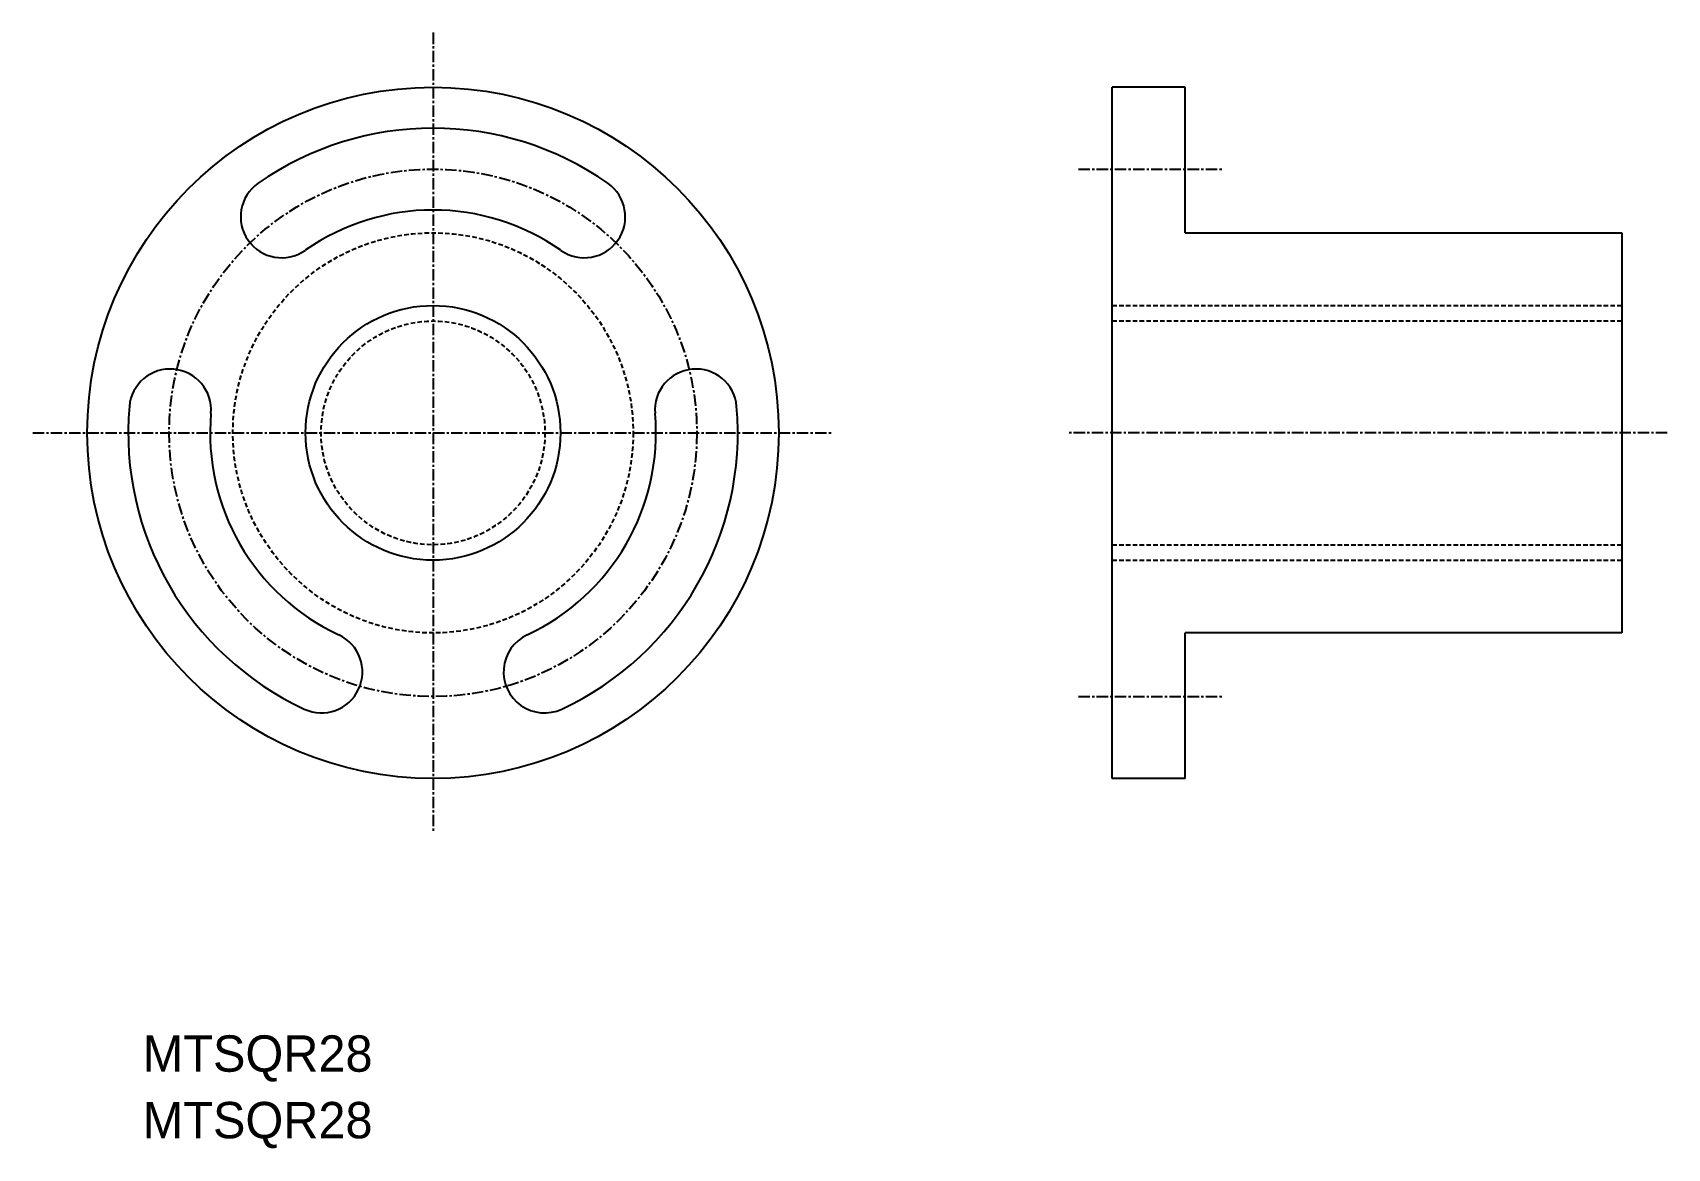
# Model space of a CAD drawing. Extents: x 432 to 612, y 139 to 262.
import ezdxf

# ---------------------------------------------------------------- set-up
doc = ezdxf.new("R2010")
doc.units = 0
doc.linetypes.add('CENTER', pattern=[2, 1.25, -0.25, 0.25, -0.25])
doc.linetypes.add('DASHED', pattern=[0.75, 0.5, -0.25])
doc.layers.get('0').update_dxf_attribs({"linetype": 'CONTINUOUS'})
doc.layers.add('CENTER', color=1, linetype='CENTER')

msp = doc.modelspace()

# ---------------------------------------------------------------- linework, layer by layer
at = {"color": 7, "linetype": 'CONTINUOUS'}
for p, q in [((550.53, 179.64), (550.53, 255.64)), ((558.53, 255.64), (550.53, 255.64)), ((558.53, 239.64), (558.53, 255.64)), ((558.53, 239.64), (606.53, 239.64)), ((606.53, 239.64), (606.53, 195.64)), ((606.53, 195.64), (558.53, 195.64)), ((558.53, 179.64), (558.53, 195.64)), ((558.53, 179.64), (550.53, 179.64))]:
    msp.add_line(p, q, dxfattribs=at)
at = {"color": 3, "linetype": 'DASHED'}
for p, q in [((550.53, 231.64), (606.53, 231.64)), ((550.53, 229.94), (606.53, 229.94)), ((550.53, 205.34), (606.53, 205.34)), ((550.53, 203.64), (606.53, 203.64))]:
    msp.add_line(p, q, dxfattribs=at)
at = {"color": 7, "linetype": 'CONTINUOUS'}
for radius in [38, 14]:
    msp.add_circle((475.87, 217.64), radius, dxfattribs=at)
at = {"color": 3, "linetype": 'DASHED'}
for radius in [22, 12.3]:
    msp.add_circle((475.87, 217.64), radius, dxfattribs=at)
at = {"color": 7, "linetype": 'CONTINUOUS'}
for centre, radius, start, end in [((475.87, 217.64), 33.5, 55, 125), ((459.23, 241.39), 4.5, 125, 305), ((492.5, 241.39), 4.5, 235, 55), ((475.87, 217.64), 24.5, 55, 125), ((446.98, 220.16), 4.5, 355, 175), ((504.76, 220.16), 4.5, 5, 185), ((475.87, 217.64), 33.5, 175, 245), ((475.87, 217.64), 24.5, 175, 245), ((475.87, 217.64), 24.5, 295, 5), ((475.87, 217.64), 33.5, 295, 5), ((463.61, 191.35), 4.5, 245, 65), ((488.12, 191.35), 4.5, 115, 295)]:
    msp.add_arc(centre, radius, start, end, dxfattribs=at)
at = {"layer": 'CENTER', "color": 1, "linetype": 'CENTER'}
for p, q in [((475.87, 261.64), (475.87, 173.64)), ((546.81, 246.64), (562.55, 246.64)), ((431.87, 217.64), (519.87, 217.64)), ((611.53, 217.64), (545.53, 217.64)), ((546.81, 188.64), (562.55, 188.64))]:
    msp.add_line(p, q, dxfattribs=at)
msp.add_circle((475.87, 217.64), 29, dxfattribs=at)

# ---------------------------------------------------------------- texts
at = {"color": 7, "linetype": 'CONTINUOUS'}
for p in [(443.96, 147.4), (443.96, 140.08)]:
    msp.add_text('MTSQR28', height=4, dxfattribs=at).set_placement(p)

doc.saveas('drawing.dxf')
